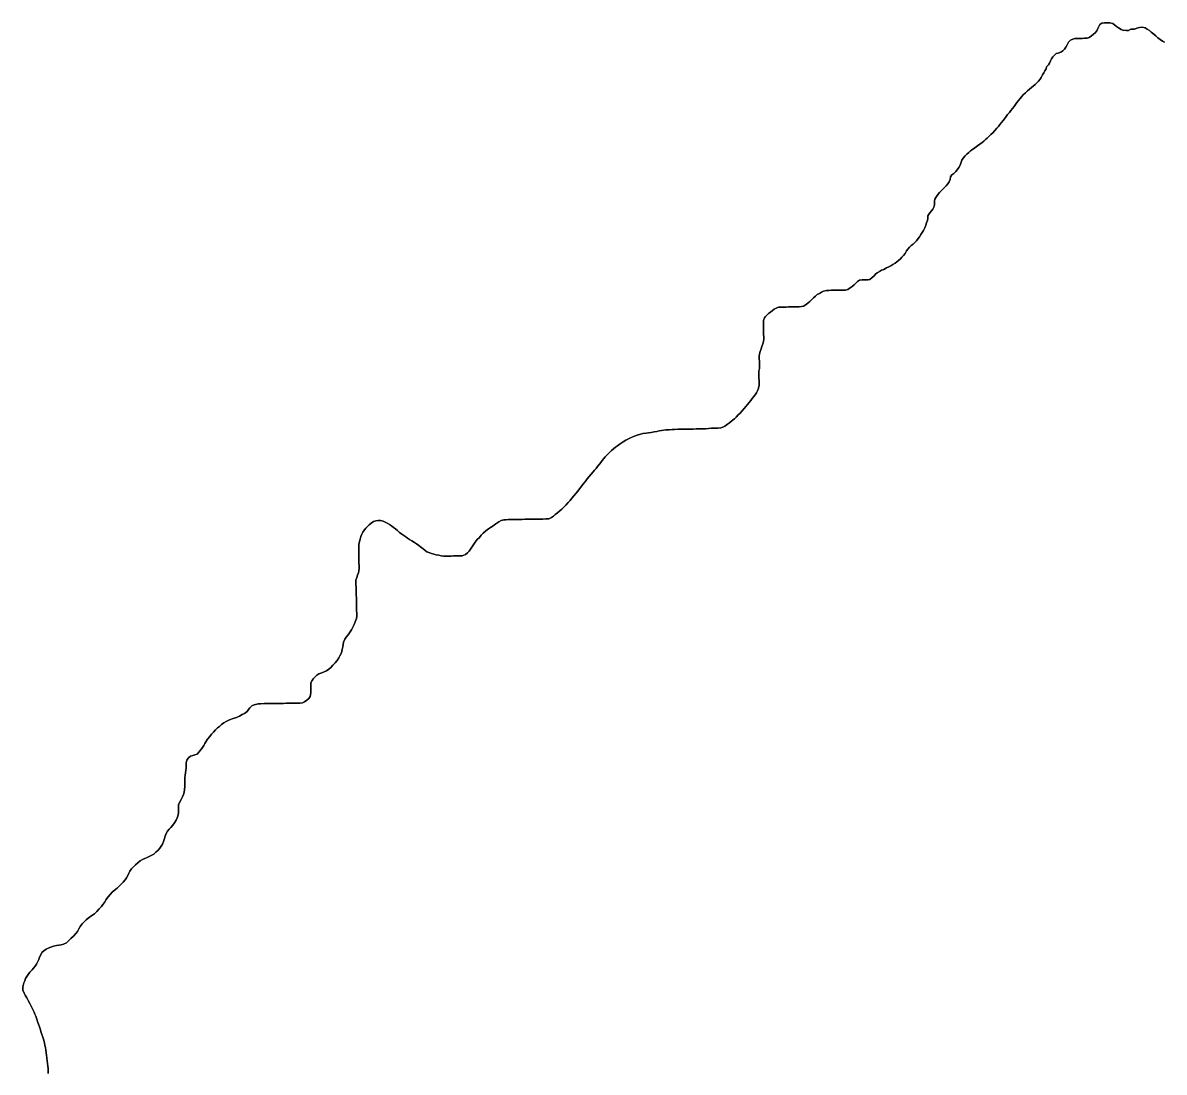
# Model space of a CAD drawing. Header units: inches. Extents: x 1341578 to 1502124, y 557203 to 748561.
# Drawn here: x 1410950 to 1412554, y 704505 to 705979 of the extents above; entities that cross this region are included whole.
import ezdxf

# ---------------------------------------------------------------- set-up
doc = ezdxf.new("R2010")
doc.units = ezdxf.units.IN
doc.header["$MEASUREMENT"] = 0
doc.layers.add('Zipcode', color=7, linetype='Continuous')

msp = doc.modelspace()

# ---------------------------------------------------------------- linework, layer by layer
at = {"layer": 'Zipcode'}
for points in [[(1410985.8, 704502.7), (1410985.7, 704509.5), (1410985.4, 704512.9), (1410984.9, 704516.9), (1410984.3, 704520.4), (1410983.8, 704524.4), (1410983.8, 704525.2), (1410983.5, 704527.9), (1410983.1, 704532), (1410982.7, 704535.6), (1410982.2, 704539.1), (1410981.3, 704542.5), (1410980.6, 704545.5), (1410979.5, 704549.5), (1410978.2, 704553.7), (1410977.1, 704557.3), (1410976.1, 704560.4), (1410974.5, 704565.6), (1410973.2, 704569.5), (1410971.5, 704574.6), (1410969.9, 704579.2), (1410968.5, 704583.1), (1410967.3, 704586.3), (1410966.1, 704589.1), (1410964.8, 704591.9), (1410962.6, 704596.2), (1410960.2, 704601), (1410957.7, 704605.4), (1410955.6, 704609.1), (1410953.7, 704612.6), (1410951.9, 704615.4), (1410950.4, 704619.6), (1410950.2, 704623.5), (1410950.7, 704626.5), (1410951.7, 704630), (1410952.9, 704633), (1410954.1, 704636.1), (1410955.6, 704638.8), (1410957.9, 704642), (1410960, 704644.9), (1410963.1, 704648.2), (1410965.3, 704650.8), (1410967.5, 704653.4), (1410969.5, 704656.2), (1410971, 704659.1), (1410972.7, 704663.1), (1410973.8, 704666.1), (1410975.3, 704669.6), (1410977.1, 704672.7), (1410979.8, 704675.3), (1410983.2, 704677.6), (1410985.9, 704679), (1410989.4, 704680.4), (1410993.1, 704681.5), (1410997.6, 704682.7), (1411000.7, 704683.2), (1411004, 704683.4), (1411007.2, 704684.3), (1411011.7, 704686.5), (1411014.1, 704688.9), (1411017.8, 704692.3), (1411021.2, 704695.6), (1411024.7, 704699.4), (1411027.1, 704702.5), (1411029, 704705.8), (1411031, 704709.5), (1411033.4, 704712.9), (1411036.7, 704716.3), (1411039.3, 704718.8), (1411042.2, 704721.1), (1411047.4, 704724.8), (1411050.8, 704727.3), (1411052.8, 704729.2), (1411054.1, 704730.3), (1411057.6, 704734), (1411060.6, 704737.3), (1411062.6, 704740), (1411064.8, 704743), (1411067.4, 704747.4), (1411069.7, 704750.7), (1411070, 704751), (1411072.8, 704754.3), (1411075.7, 704757.4), (1411078.5, 704760), (1411082.8, 704763.4), (1411085.9, 704766.3), (1411088.2, 704768.6), (1411091.3, 704771.5), (1411094.1, 704774.9), (1411096, 704777.8), (1411097.7, 704780.8), (1411099.2, 704784.2), (1411100.5, 704787.2), (1411102.9, 704790.3), (1411105.2, 704792.8), (1411108.4, 704795.9), (1411111.7, 704798.9), (1411115.1, 704801.5), (1411118.5, 704803.4), (1411121.6, 704804.9), (1411126.1, 704806.8), (1411129.7, 704808.4), (1411134.5, 704811.1), (1411137.3, 704813.6), (1411140.5, 704816.7), (1411142.7, 704819.3), (1411144.6, 704822), (1411146.4, 704825.1), (1411147.9, 704828.8), (1411148.9, 704831.8), (1411150.2, 704836.1), (1411151.2, 704839.2), (1411153.5, 704843.1), (1411155.7, 704845.9), (1411158.2, 704848.4), (1411161.2, 704851.7), (1411163.5, 704855.2), (1411165.6, 704858.9), (1411167, 704861.8), (1411168.1, 704864.6), (1411168.8, 704869), (1411169, 704872.8), (1411169, 704876.6), (1411169.2, 704880.4), (1411170.9, 704884.7), (1411172.7, 704887.6), (1411174.6, 704891.4), (1411176, 704894.9), (1411176.8, 704898), (1411177.4, 704901.6), (1411177.8, 704906.6), (1411178.1, 704909.7), (1411178.1, 704914.5), (1411178.1, 704918.2), (1411178.2, 704922.1), (1411178.7, 704925.3), (1411179.3, 704928.7), (1411179.7, 704932.4), (1411179.7, 704935.8), (1411179.8, 704939.2), (1411180.9, 704943.3), (1411182.7, 704946.1), (1411183, 704946.4), (1411185.7, 704948.6), (1411188.9, 704949.8), (1411191.8, 704950.6), (1411195.4, 704951.5), (1411197.6, 704954.1), (1411199.5, 704956.6), (1411201.7, 704959.6), (1411204.4, 704963.6), (1411205.9, 704966.3), (1411207.3, 704969), (1411209.8, 704972.5), (1411213.2, 704976.5), (1411215.5, 704979.5), (1411218, 704982.4), (1411220.9, 704985.7), (1411223.8, 704988.4), (1411226.4, 704990.5), (1411229.5, 704993.1), (1411232.9, 704995.5), (1411236.1, 704997.5), (1411240.7, 704999.8), (1411245.6, 705001.7), (1411250.6, 705003.2), (1411254.6, 705005.1), (1411258.6, 705007.2), (1411261.6, 705008.9), (1411265.3, 705011.6), (1411267.4, 705014.1), (1411269.2, 705016.7), (1411272.1, 705019.4), (1411275.2, 705020.7), (1411280.8, 705022.2), (1411284.3, 705022.4), (1411289.3, 705022.5), (1411292.5, 705022.5), (1411295.7, 705022.6), (1411299.4, 705022.6), (1411302.6, 705022.6), (1411307.4, 705022.8), (1411311, 705022.9), (1411316.4, 705022.9), (1411320.3, 705023), (1411324, 705023.1), (1411327.3, 705023.1), (1411331.4, 705023.2), (1411334.9, 705023.3), (1411339.4, 705023.3), (1411343.1, 705023.7), (1411346, 705025.2), (1411349.3, 705027.4), (1411352, 705029.6), (1411354.1, 705032.8), (1411355, 705037.5), (1411354.9, 705040.5), (1411354.9, 705043.6), (1411354.8, 705047.5), (1411354.8, 705051.6), (1411356.6, 705054.9), (1411358.3, 705057.4), (1411360.4, 705059.8), (1411363.3, 705062.6), (1411366.3, 705064.5), (1411370.4, 705065.9), (1411373.9, 705067.1), (1411376.9, 705068.5), (1411380.4, 705071.1), (1411382.9, 705073.5), (1411386, 705076.5), (1411389.1, 705079.8), (1411391.9, 705083.2), (1411394.2, 705086.8), (1411395.9, 705089.8), (1411397.9, 705094), (1411399.2, 705098.5), (1411399.8, 705102.4), (1411400.3, 705105.8), (1411400.8, 705109.1), (1411402.7, 705113.3), (1411404.7, 705116), (1411407.4, 705119.4), (1411409.5, 705122), (1411412.1, 705126.1), (1411413.7, 705129.2), (1411415.8, 705133.8), (1411417.4, 705137.6), (1411418.9, 705142), (1411419.4, 705145.4), (1411419.4, 705150), (1411419.3, 705153.2), (1411419.2, 705158.4), (1411419.2, 705162), (1411419.1, 705165.2), (1411419.1, 705168.3), (1411419, 705171.4), (1411418.8, 705175), (1411418.6, 705179), (1411418.5, 705182.6), (1411418.5, 705186.2), (1411418.4, 705189.6), (1411418.4, 705193.2), (1411418.4, 705196.3), (1411419.4, 705199.9), (1411420.7, 705202.9), (1411421.9, 705206.2), (1411422.6, 705209.2), (1411422.8, 705212.5), (1411422.7, 705216.3), (1411422.6, 705220.4), (1411422.5, 705224.3), (1411422.5, 705228.3), (1411422.4, 705232.5), (1411422.4, 705235.9), (1411422.3, 705239.1), (1411422.2, 705242.9), (1411422.6, 705246.2), (1411423.5, 705250.2), (1411424.1, 705253.5), (1411425.2, 705257.5), (1411426.7, 705260.8), (1411428.2, 705263.6), (1411430.2, 705266.7), (1411432.3, 705269.2), (1411434.5, 705271.3), (1411437, 705273.7), (1411439.9, 705276.2), (1411443.2, 705278.3), (1411446.4, 705279.4), (1411449.6, 705279.8), (1411452.9, 705279.8), (1411454.5, 705279.4), (1411456.6, 705278.9), (1411459.5, 705277.8), (1411462.3, 705276.2), (1411465.3, 705274.4), (1411468.3, 705272.3), (1411471, 705270.3), (1411473.7, 705268.2), (1411476.9, 705265.7), (1411479.7, 705263.2), (1411483, 705260.6), (1411485.7, 705258.7), (1411488.3, 705256.8), (1411490.9, 705254.9), (1411493.7, 705253.2), (1411496.9, 705251.2), (1411500.4, 705249.1), (1411503.3, 705247.2), (1411506.5, 705244.6), (1411509, 705242.7), (1411512.6, 705240.2), (1411515.4, 705237.9), (1411518, 705236), (1411520.8, 705234.8), (1411524.6, 705233.6), (1411528, 705232.7), (1411531.3, 705231.9), (1411534.8, 705231.2), (1411538.3, 705230.5), (1411541.8, 705230), (1411545.2, 705229.9), (1411552.1, 705230), (1411555.5, 705230.1), (1411559.6, 705230.2), (1411563.6, 705230.2), (1411567.6, 705230.4), (1411572.3, 705232.2), (1411575.1, 705234.5), (1411577.3, 705237), (1411579.2, 705239.5), (1411581.3, 705242.5), (1411584, 705246.8), (1411585.9, 705249.6), (1411588.8, 705253), (1411591.8, 705256.2), (1411594.5, 705259.1), (1411597.3, 705262.1), (1411601, 705265.4), (1411604.6, 705268.2), (1411607.3, 705270.1), (1411611, 705272.5), (1411615.1, 705275.2), (1411619, 705277.9), (1411622.6, 705279.8), (1411626, 705280.8), (1411629.2, 705281.1), (1411632.4, 705281.2), (1411636.5, 705281.3), (1411640.4, 705281.3), (1411644.4, 705281.4), (1411647.5, 705281.4), (1411652.1, 705281.5), (1411655.7, 705281.6), (1411659.3, 705281.7), (1411664.2, 705281.7), (1411668, 705281.8), (1411672.1, 705281.9), (1411675.7, 705281.9), (1411680.8, 705282), (1411685.1, 705282.1), (1411689.2, 705282.5), (1411693.3, 705284.3), (1411695.8, 705286.2), (1411698.4, 705288.2), (1411701.8, 705290.8), (1411704.8, 705293.3), (1411707.7, 705295.9), (1411710.2, 705298.2), (1411713.2, 705301.5), (1411716.7, 705305.3), (1411719.3, 705308.2), (1411721.8, 705311.1), (1411724.6, 705314.5), (1411727.7, 705318.2), (1411729.6, 705320.6), (1411732.9, 705325.1), (1411735.3, 705328.3), (1411737.2, 705330.7), (1411739.1, 705333), (1411741.4, 705335.8), (1411743.2, 705338.3), (1411745.9, 705341.6), (1411748.9, 705345.2), (1411751.8, 705348.3), (1411753.8, 705350.7), (1411755.7, 705353.1), (1411757.9, 705355.8), (1411760.4, 705359), (1411762.3, 705361.3), (1411764.4, 705364.1), (1411766.8, 705367.2), (1411768.8, 705369.5), (1411771.8, 705372.6), (1411774.6, 705375.3), (1411777.7, 705378.2), (1411780.5, 705380.6), (1411783.3, 705382.9), (1411785.8, 705385.1), (1411789.5, 705387.8), (1411794, 705390.7), (1411797.6, 705392.9), (1411801.5, 705394.7), (1411805.3, 705396.4), (1411809.7, 705398.3), (1411813.6, 705399.9), (1411818.4, 705401.3), (1411821.7, 705402), (1411826.1, 705402.8), (1411829.3, 705403.1), (1411833.1, 705403.7), (1411837.5, 705404.4), (1411841.3, 705405.2), (1411844.5, 705405.8), (1411847.7, 705406.5), (1411853.8, 705407.2), (1411858.3, 705407.5), (1411862.8, 705407.7), (1411866.2, 705407.9), (1411871.3, 705408.1), (1411875.7, 705408.2), (1411878.8, 705408.2), (1411884.3, 705408.3), (1411888.7, 705408.4), (1411892.1, 705408.4), (1411896.5, 705408.6), (1411900.5, 705408.7), (1411904.4, 705408.7), (1411909.5, 705408.8), (1411913.9, 705409.3), (1411917.8, 705409.7), (1411921.2, 705409.7), (1411926.7, 705409.8), (1411930.9, 705410.2), (1411933.9, 705411), (1411936.9, 705412.5), (1411940.7, 705415.2), (1411943.4, 705417), (1411947.2, 705420.3), (1411950.1, 705422.9), (1411952.7, 705425.4), (1411955.6, 705428.3), (1411958.1, 705430.9), (1411960.6, 705433.6), (1411963.8, 705437.3), (1411966.3, 705440.3), (1411968.5, 705443), (1411970.9, 705445.8), (1411973.1, 705448.5), (1411975.1, 705451.2), (1411977.3, 705454.1), (1411979.2, 705456.6), (1411981.1, 705459.6), (1411982.6, 705462.4), (1411984.1, 705466.1), (1411984.2, 705466.4), (1411984.8, 705469.9), (1411984.8, 705473.5), (1411984.8, 705476.8), (1411984.7, 705479.9), (1411984.6, 705483.6), (1411984.5, 705486.8), (1411984.7, 705489.9), (1411985.4, 705493.6), (1411985.4, 705496.8), (1411985.4, 705500.6), (1411985.3, 705503.8), (1411985.2, 705507), (1411985.2, 705511), (1411985.5, 705514.1), (1411986.5, 705517.6), (1411987.6, 705521.1), (1411988.8, 705524.5), (1411990.3, 705528.4), (1411990.9, 705531.4), (1411991.4, 705535.1), (1411991.4, 705538.2), (1411991.3, 705541.3), (1411991.3, 705544.3), (1411991.2, 705547.9), (1411991.1, 705551.2), (1411991.1, 705554.8), (1411991, 705557.9), (1411991, 705561.1), (1411992.6, 705565), (1411993.8, 705566.5), (1411995.2, 705568.2), (1411998.3, 705570.7), (1412000.9, 705572.6), (1412003.8, 705575.3), (1412006.2, 705577.1), (1412008.9, 705578.5), (1412012, 705579.7), (1412016.2, 705579.9), (1412019.4, 705580), (1412022.9, 705580), (1412026.4, 705580.1), (1412032.1, 705580.2), (1412035.9, 705580.3), (1412041.1, 705580.4), (1412044.5, 705580.5), (1412047.5, 705581.3), (1412050.9, 705583.4), (1412054, 705585.9), (1412056.3, 705587.9), (1412058.6, 705590.3), (1412061.3, 705592.8), (1412064.1, 705595.4), (1412066.7, 705597.5), (1412069.6, 705598.9), (1412072.6, 705600.8), (1412075.5, 705602.2), (1412079.8, 705603.4), (1412082.9, 705603.4), (1412086.3, 705603.6), (1412089.4, 705603.6), (1412093.1, 705603.7), (1412096.2, 705603.7), (1412100.2, 705603.8), (1412103.4, 705603.9), (1412106.4, 705603.9), (1412109.4, 705604.8), (1412113.1, 705606.8), (1412115.7, 705608.9), (1412118.4, 705611.3), (1412120.6, 705613.5), (1412123, 705615.8), (1412126, 705617.6), (1412129.8, 705618.1), (1412133.8, 705618.2), (1412137.5, 705618.2), (1412140.6, 705618.7), (1412143.9, 705621.5), (1412146.6, 705623.8), (1412148.6, 705626), (1412150.9, 705628), (1412154.2, 705630), (1412157.1, 705631.6), (1412160.1, 705632.9), (1412163.9, 705634.9), (1412167.1, 705636.5), (1412170.2, 705638.1), (1412172.9, 705639.6), (1412175.9, 705641.5), (1412178.5, 705643.4), (1412180.8, 705645.4), (1412183.4, 705647.7), (1412185.5, 705649.9), (1412187.8, 705652.3), (1412190.1, 705655.2), (1412192.1, 705658.8), (1412193.9, 705661.4), (1412196.1, 705664.1), (1412198.7, 705666.4), (1412201.2, 705668.4), (1412203.8, 705670.8), (1412205.9, 705673.1), (1412208.5, 705676.1), (1412210.2, 705678.7), (1412212.2, 705681.9), (1412214, 705684.5), (1412215.8, 705687.5), (1412217.6, 705691.2), (1412219, 705694.9), (1412220.2, 705698.4), (1412221.4, 705701.6), (1412221.9, 705705), (1412221.9, 705708.1), (1412224.7, 705712.2), (1412227, 705715), (1412229.1, 705717.6), (1412231, 705721.3), (1412231.4, 705724.6), (1412231.5, 705728.8), (1412232, 705731.8), (1412234.3, 705735.2), (1412236.7, 705738.4), (1412238.5, 705740.8), (1412240.8, 705743.1), (1412243.3, 705745.7), (1412247.7, 705750.3), (1412249.9, 705752.9), (1412252, 705756.1), (1412253.5, 705759.3), (1412253.9, 705762.8), (1412255.9, 705765.6), (1412258.4, 705767.8), (1412261.2, 705770.6), (1412263.2, 705772.8), (1412265.5, 705775.9), (1412267.3, 705779.5), (1412268.8, 705783.6), (1412269.9, 705786.6), (1412271.8, 705789.3), (1412274.3, 705792.3), (1412276.6, 705794.8), (1412279.4, 705797.4), (1412282, 705799.5), (1412284.7, 705801.5), (1412288, 705803.8), (1412292, 705806.7), (1412294.9, 705808.9), (1412298.2, 705811.4), (1412300.7, 705813.3), (1412303, 705815.3), (1412305.2, 705817.4), (1412308.1, 705820.2), (1412310.7, 705822.7), (1412313.4, 705825), (1412316, 705827.9), (1412318.9, 705831.2), (1412321.1, 705833.9), (1412323.3, 705836.4), (1412325.7, 705839.4), (1412327.7, 705842), (1412329.7, 705844.7), (1412331.9, 705847.7), (1412334, 705850.4), (1412336.6, 705853.6), (1412338.6, 705856), (1412340.8, 705858.8), (1412343.2, 705862), (1412345, 705864.5), (1412347.2, 705867.6), (1412349.5, 705870.3), (1412351.9, 705873.1), (1412353.8, 705875.5), (1412355.9, 705878), (1412359.3, 705881.1), (1412362.3, 705883.8), (1412365, 705886.2), (1412367.9, 705888.4), (1412373, 705892.6), (1412375.4, 705895), (1412377.6, 705897.4), (1412379.9, 705900.1), (1412381.4, 705902.7), (1412383.2, 705906.5), (1412384.8, 705909.3), (1412386.6, 705912), (1412388.1, 705914.7), (1412388.6, 705917.7), (1412391.5, 705920.3), (1412393, 705922.9), (1412394.3, 705925.9), (1412395.8, 705928.7), (1412397.9, 705931.6), (1412399.9, 705933.9), (1412402.2, 705936.1), (1412405.1, 705936.7), (1412408.9, 705938.2), (1412411.6, 705940.1), (1412414, 705942.4), (1412416.1, 705945.3), (1412417.6, 705948.7), (1412419.6, 705952.3), (1412422.5, 705955.1), (1412425.7, 705956.4), (1412428.7, 705957.3), (1412432.3, 705957.5), (1412435.7, 705957.5), (1412438.9, 705957.6), (1412442.4, 705957.7), (1412445.9, 705957.7), (1412448.8, 705958.8), (1412452.2, 705961.2), (1412454.7, 705963.5), (1412457.1, 705965.5), (1412459.3, 705968), (1412461.1, 705971.4), (1412462.3, 705974.3), (1412463.8, 705977.2), (1412466.5, 705979.1), (1412470.2, 705979.3), (1412471.3, 705979.4), (1412474.1, 705979.4), (1412477.7, 705979.4), (1412482, 705978.3), (1412484.8, 705976.3), (1412487.1, 705974.2), (1412489.8, 705972.5), (1412493.7, 705970.2), (1412496.2, 705969.1), (1412496.4, 705968.9), (1412500.5, 705968.7), (1412504.1, 705968.8), (1412507.1, 705970.4), (1412508.9, 705970.4), (1412512.5, 705970.6), (1412515.8, 705972), (1412519.7, 705973), (1412523.4, 705973.1), (1412527.6, 705972.5), (1412530.4, 705970.6), (1412533.3, 705968.5), (1412535.9, 705966.4), (1412539.4, 705963.5), (1412542.2, 705961), (1412545.4, 705958.4), (1412548.6, 705956.2), (1412551.6, 705953.7), (1412554.5, 705952.2)], [(1412554.5, 705952.2), (1412551.6, 705953.7), (1412548.6, 705956.2), (1412545.4, 705958.4), (1412542.2, 705961), (1412539.4, 705963.5), (1412535.9, 705966.4), (1412533.3, 705968.5), (1412530.4, 705970.6), (1412527.6, 705972.5), (1412523.4, 705973.1), (1412519.7, 705973), (1412515.8, 705972), (1412512.5, 705970.6), (1412508.9, 705970.4), (1412507.1, 705970.4), (1412504.1, 705968.8), (1412500.5, 705968.7), (1412496.4, 705968.9), (1412496.2, 705969.1), (1412493.7, 705970.2), (1412489.8, 705972.5), (1412487.1, 705974.2), (1412484.8, 705976.3), (1412482, 705978.3), (1412477.7, 705979.4), (1412474.1, 705979.4), (1412471.3, 705979.4), (1412470.2, 705979.3), (1412466.5, 705979.1), (1412463.8, 705977.2), (1412462.3, 705974.3), (1412461.1, 705971.4), (1412459.3, 705968), (1412457.1, 705965.5), (1412454.7, 705963.5), (1412452.2, 705961.2), (1412448.8, 705958.8), (1412445.9, 705957.7), (1412442.4, 705957.7), (1412438.9, 705957.6), (1412435.7, 705957.5), (1412432.3, 705957.5), (1412428.7, 705957.3), (1412425.7, 705956.4), (1412422.5, 705955.1), (1412419.6, 705952.3), (1412417.6, 705948.7), (1412416.1, 705945.3), (1412414, 705942.4), (1412411.6, 705940.1), (1412408.9, 705938.2), (1412405.1, 705936.7), (1412402.2, 705936.1), (1412399.9, 705933.9), (1412397.9, 705931.6), (1412395.8, 705928.7), (1412394.3, 705925.9), (1412393, 705922.9), (1412391.5, 705920.3), (1412388.6, 705917.7), (1412388.1, 705914.7), (1412386.6, 705912), (1412384.8, 705909.3), (1412383.2, 705906.5), (1412381.4, 705902.7), (1412379.9, 705900.1), (1412377.6, 705897.4), (1412375.4, 705895), (1412373, 705892.6), (1412367.9, 705888.4), (1412365, 705886.2), (1412362.3, 705883.8), (1412359.3, 705881.1), (1412355.9, 705878), (1412353.8, 705875.5), (1412351.9, 705873.1), (1412349.5, 705870.3), (1412347.2, 705867.6), (1412345, 705864.5), (1412343.2, 705862), (1412340.8, 705858.8), (1412338.6, 705856), (1412336.6, 705853.6), (1412334, 705850.4), (1412331.9, 705847.7), (1412329.7, 705844.7), (1412327.7, 705842), (1412325.7, 705839.4), (1412323.3, 705836.4), (1412321.1, 705833.9), (1412318.9, 705831.2), (1412316, 705827.9), (1412313.4, 705825), (1412310.7, 705822.7), (1412308.1, 705820.2), (1412305.2, 705817.4), (1412303, 705815.3), (1412300.7, 705813.3), (1412298.2, 705811.4), (1412294.9, 705808.9), (1412292, 705806.7), (1412288, 705803.8), (1412284.7, 705801.5), (1412282, 705799.5), (1412279.4, 705797.4), (1412276.6, 705794.8), (1412274.3, 705792.3), (1412271.8, 705789.3), (1412269.9, 705786.6), (1412268.8, 705783.6), (1412267.3, 705779.5), (1412265.5, 705775.9), (1412263.2, 705772.8), (1412261.2, 705770.6), (1412258.4, 705767.8), (1412255.9, 705765.6), (1412253.9, 705762.8), (1412253.5, 705759.3), (1412252, 705756.1), (1412249.9, 705752.9), (1412247.7, 705750.3), (1412243.3, 705745.7), (1412240.8, 705743.1), (1412238.5, 705740.8), (1412236.7, 705738.4), (1412234.3, 705735.2), (1412232, 705731.8), (1412231.5, 705728.8), (1412231.4, 705724.6), (1412231, 705721.3), (1412229.1, 705717.6), (1412227, 705715), (1412224.7, 705712.2), (1412221.9, 705708.1), (1412221.9, 705705), (1412221.4, 705701.6), (1412220.2, 705698.4), (1412219, 705694.9), (1412217.6, 705691.2), (1412215.8, 705687.5), (1412214, 705684.5), (1412212.2, 705681.9), (1412210.2, 705678.7), (1412208.5, 705676.1), (1412205.9, 705673.1), (1412203.8, 705670.8), (1412201.2, 705668.4), (1412198.7, 705666.4), (1412196.1, 705664.1), (1412193.9, 705661.4), (1412192.1, 705658.8), (1412190.1, 705655.2), (1412187.8, 705652.3), (1412185.5, 705649.9), (1412183.4, 705647.7), (1412180.8, 705645.4), (1412178.5, 705643.4), (1412175.9, 705641.5), (1412172.9, 705639.6), (1412170.2, 705638.1), (1412167.1, 705636.5), (1412163.9, 705634.9), (1412160.1, 705632.9), (1412157.1, 705631.6), (1412154.2, 705630), (1412150.9, 705628), (1412148.6, 705626), (1412146.6, 705623.8), (1412143.9, 705621.5), (1412140.6, 705618.7), (1412137.5, 705618.2), (1412133.8, 705618.2), (1412129.8, 705618.1), (1412126, 705617.6), (1412123, 705615.8), (1412120.6, 705613.5), (1412118.4, 705611.3), (1412115.7, 705608.9), (1412113.1, 705606.8), (1412109.4, 705604.8), (1412106.4, 705603.9), (1412103.4, 705603.9), (1412100.2, 705603.8), (1412096.2, 705603.7), (1412093.1, 705603.7), (1412089.4, 705603.6), (1412086.3, 705603.6), (1412082.9, 705603.4), (1412079.8, 705603.4), (1412075.5, 705602.2), (1412072.6, 705600.8), (1412069.6, 705598.9), (1412066.7, 705597.5), (1412064.1, 705595.4), (1412061.3, 705592.8), (1412058.6, 705590.3), (1412056.3, 705587.9), (1412054, 705585.9), (1412050.9, 705583.4), (1412047.5, 705581.3), (1412044.5, 705580.5), (1412041.1, 705580.4), (1412035.9, 705580.3), (1412032.1, 705580.2), (1412026.4, 705580.1), (1412022.9, 705580), (1412019.4, 705580), (1412016.2, 705579.9), (1412012, 705579.7), (1412008.9, 705578.5), (1412006.2, 705577.1), (1412003.8, 705575.3), (1412000.9, 705572.6), (1411998.3, 705570.7), (1411995.2, 705568.2), (1411993.8, 705566.5), (1411992.6, 705565), (1411991, 705561.1), (1411991, 705557.9), (1411991.1, 705554.8), (1411991.1, 705551.2), (1411991.2, 705547.9), (1411991.3, 705544.3), (1411991.3, 705541.3), (1411991.4, 705538.2), (1411991.4, 705535.1), (1411990.9, 705531.4), (1411990.3, 705528.4), (1411988.8, 705524.5), (1411987.6, 705521.1), (1411986.5, 705517.6), (1411985.5, 705514.1), (1411985.2, 705511), (1411985.2, 705507), (1411985.3, 705503.8), (1411985.4, 705500.6), (1411985.4, 705496.8), (1411985.4, 705493.6), (1411984.7, 705489.9), (1411984.5, 705486.8), (1411984.6, 705483.6), (1411984.7, 705479.9), (1411984.8, 705476.8), (1411984.8, 705473.5), (1411984.8, 705469.9), (1411984.2, 705466.4), (1411984.1, 705466.1), (1411982.6, 705462.4), (1411981.1, 705459.6), (1411979.2, 705456.6), (1411977.3, 705454.1), (1411975.1, 705451.2), (1411973.1, 705448.5), (1411970.9, 705445.8), (1411968.5, 705443), (1411966.3, 705440.3), (1411963.8, 705437.3), (1411960.6, 705433.6), (1411958.1, 705430.9), (1411955.6, 705428.3), (1411952.7, 705425.4), (1411950.1, 705422.9), (1411947.2, 705420.3), (1411943.4, 705417), (1411940.7, 705415.2), (1411936.9, 705412.5), (1411933.9, 705411), (1411930.9, 705410.2), (1411926.7, 705409.8), (1411921.2, 705409.7), (1411917.8, 705409.7), (1411913.9, 705409.3), (1411909.5, 705408.8), (1411904.4, 705408.7), (1411900.5, 705408.7), (1411896.5, 705408.6), (1411892.1, 705408.4), (1411888.7, 705408.4), (1411884.3, 705408.3), (1411878.8, 705408.2), (1411875.7, 705408.2), (1411871.3, 705408.1), (1411866.2, 705407.9), (1411862.8, 705407.7), (1411858.3, 705407.5), (1411853.8, 705407.2), (1411847.7, 705406.5), (1411844.5, 705405.8), (1411841.3, 705405.2), (1411837.5, 705404.4), (1411833.1, 705403.7), (1411829.3, 705403.1), (1411826.1, 705402.8), (1411821.7, 705402), (1411818.4, 705401.3), (1411813.6, 705399.9), (1411809.7, 705398.3), (1411805.3, 705396.4), (1411801.5, 705394.7), (1411797.6, 705392.9), (1411794, 705390.7), (1411789.5, 705387.8), (1411785.8, 705385.1), (1411783.3, 705382.9), (1411780.5, 705380.6), (1411777.7, 705378.2), (1411774.6, 705375.3), (1411771.8, 705372.6), (1411768.8, 705369.5), (1411766.8, 705367.2), (1411764.4, 705364.1), (1411762.3, 705361.3), (1411760.4, 705359), (1411757.9, 705355.8), (1411755.7, 705353.1), (1411753.8, 705350.7), (1411751.8, 705348.3), (1411748.9, 705345.2), (1411745.9, 705341.6), (1411743.2, 705338.3), (1411741.4, 705335.8), (1411739.1, 705333), (1411737.2, 705330.7), (1411735.3, 705328.3), (1411732.9, 705325.1), (1411729.6, 705320.6), (1411727.7, 705318.2), (1411724.6, 705314.5), (1411721.8, 705311.1), (1411719.3, 705308.2), (1411716.7, 705305.3), (1411713.2, 705301.5), (1411710.2, 705298.2), (1411707.7, 705295.9), (1411704.8, 705293.3), (1411701.8, 705290.8), (1411698.4, 705288.2), (1411695.8, 705286.2), (1411693.3, 705284.3), (1411689.2, 705282.5), (1411685.1, 705282.1), (1411680.8, 705282), (1411675.7, 705281.9), (1411672.1, 705281.9), (1411668, 705281.8), (1411664.2, 705281.7), (1411659.3, 705281.7), (1411655.7, 705281.6), (1411652.1, 705281.5), (1411647.5, 705281.4), (1411644.4, 705281.4), (1411640.4, 705281.3), (1411636.5, 705281.3), (1411632.4, 705281.2), (1411629.2, 705281.1), (1411626, 705280.8), (1411622.6, 705279.8), (1411619, 705277.9), (1411615.1, 705275.2), (1411611, 705272.5), (1411607.3, 705270.1), (1411604.6, 705268.2), (1411601, 705265.4), (1411597.3, 705262.1), (1411594.5, 705259.1), (1411591.8, 705256.2), (1411588.8, 705253), (1411585.9, 705249.6), (1411584, 705246.8), (1411581.3, 705242.5), (1411579.2, 705239.5), (1411577.3, 705237), (1411575.1, 705234.5), (1411572.3, 705232.2), (1411567.6, 705230.4), (1411563.6, 705230.2), (1411559.6, 705230.2), (1411555.5, 705230.1), (1411552.1, 705230), (1411545.2, 705229.9), (1411541.8, 705230), (1411538.3, 705230.5), (1411534.8, 705231.2), (1411531.3, 705231.9), (1411528, 705232.7), (1411524.6, 705233.6), (1411520.8, 705234.8), (1411518, 705236), (1411515.4, 705237.9), (1411512.6, 705240.2), (1411509, 705242.7), (1411506.5, 705244.6), (1411503.3, 705247.2), (1411500.4, 705249.1), (1411496.9, 705251.2), (1411493.7, 705253.2), (1411490.9, 705254.9), (1411488.3, 705256.8), (1411485.7, 705258.7), (1411483, 705260.6), (1411479.7, 705263.2), (1411476.9, 705265.7), (1411473.7, 705268.2), (1411471, 705270.3), (1411468.3, 705272.3), (1411465.3, 705274.4), (1411462.3, 705276.2), (1411459.5, 705277.8), (1411456.6, 705278.9), (1411454.5, 705279.4), (1411452.9, 705279.8), (1411449.6, 705279.8), (1411446.4, 705279.4), (1411443.2, 705278.3), (1411439.9, 705276.2), (1411437, 705273.7), (1411434.5, 705271.3), (1411432.3, 705269.2), (1411430.2, 705266.7), (1411428.2, 705263.6), (1411426.7, 705260.8), (1411425.2, 705257.5), (1411424.1, 705253.5), (1411423.5, 705250.2), (1411422.6, 705246.2), (1411422.2, 705242.9), (1411422.3, 705239.1), (1411422.4, 705235.9), (1411422.4, 705232.5), (1411422.5, 705228.3), (1411422.5, 705224.3), (1411422.6, 705220.4), (1411422.7, 705216.3), (1411422.8, 705212.5), (1411422.6, 705209.2), (1411421.9, 705206.2), (1411420.7, 705202.9), (1411419.4, 705199.9), (1411418.4, 705196.3), (1411418.4, 705193.2), (1411418.4, 705189.6), (1411418.5, 705186.2), (1411418.5, 705182.6), (1411418.6, 705179), (1411418.8, 705175), (1411419, 705171.4), (1411419.1, 705168.3), (1411419.1, 705165.2), (1411419.2, 705162), (1411419.2, 705158.4), (1411419.3, 705153.2), (1411419.4, 705150), (1411419.4, 705145.4), (1411418.9, 705142), (1411417.4, 705137.6), (1411415.8, 705133.8), (1411413.7, 705129.2), (1411412.1, 705126.1), (1411409.5, 705122), (1411407.4, 705119.4), (1411404.7, 705116), (1411402.7, 705113.3), (1411400.8, 705109.1), (1411400.3, 705105.8), (1411399.8, 705102.4), (1411399.2, 705098.5), (1411397.9, 705094), (1411395.9, 705089.8), (1411394.2, 705086.8), (1411391.9, 705083.2), (1411389.1, 705079.8), (1411386, 705076.5), (1411382.9, 705073.5), (1411380.4, 705071.1), (1411376.9, 705068.5), (1411373.9, 705067.1), (1411370.4, 705065.9), (1411366.3, 705064.5), (1411363.3, 705062.6), (1411360.4, 705059.8), (1411358.3, 705057.4), (1411356.6, 705054.9), (1411354.8, 705051.6), (1411354.8, 705047.5), (1411354.9, 705043.6), (1411354.9, 705040.5), (1411355, 705037.5), (1411354.1, 705032.8), (1411352, 705029.6), (1411349.3, 705027.4), (1411346, 705025.2), (1411343.1, 705023.7), (1411339.4, 705023.3), (1411334.9, 705023.3), (1411331.4, 705023.2), (1411327.3, 705023.1), (1411324, 705023.1), (1411320.3, 705023), (1411316.4, 705022.9), (1411311, 705022.9), (1411307.4, 705022.8), (1411302.6, 705022.6), (1411299.4, 705022.6), (1411295.7, 705022.6), (1411292.5, 705022.5), (1411289.3, 705022.5), (1411284.3, 705022.4), (1411280.8, 705022.2), (1411275.2, 705020.7), (1411272.1, 705019.4), (1411269.2, 705016.7), (1411267.4, 705014.1), (1411265.3, 705011.6), (1411261.6, 705008.9), (1411258.6, 705007.2), (1411254.6, 705005.1), (1411250.6, 705003.2), (1411245.6, 705001.7), (1411240.7, 704999.8), (1411236.1, 704997.5), (1411232.9, 704995.5), (1411229.5, 704993.1), (1411226.4, 704990.5), (1411223.8, 704988.4), (1411220.9, 704985.7), (1411218, 704982.4), (1411215.5, 704979.5), (1411213.2, 704976.5), (1411209.8, 704972.5), (1411207.3, 704969), (1411205.9, 704966.3), (1411204.4, 704963.6), (1411201.7, 704959.6), (1411199.5, 704956.6), (1411197.6, 704954.1), (1411195.4, 704951.5), (1411191.8, 704950.6), (1411188.9, 704949.8), (1411185.7, 704948.6), (1411183, 704946.4), (1411182.7, 704946.1), (1411180.9, 704943.3), (1411179.8, 704939.2), (1411179.7, 704935.8), (1411179.7, 704932.4), (1411179.3, 704928.7), (1411178.7, 704925.3), (1411178.2, 704922.1), (1411178.1, 704918.2), (1411178.1, 704914.5), (1411178.1, 704909.7), (1411177.8, 704906.6), (1411177.4, 704901.6), (1411176.8, 704898), (1411176, 704894.9), (1411174.6, 704891.4), (1411172.7, 704887.6), (1411170.9, 704884.7), (1411169.2, 704880.4), (1411169, 704876.6), (1411169, 704872.8), (1411168.8, 704869), (1411168.1, 704864.6), (1411167, 704861.8), (1411165.6, 704858.9), (1411163.5, 704855.2), (1411161.2, 704851.7), (1411158.2, 704848.4), (1411155.7, 704845.9), (1411153.5, 704843.1), (1411151.2, 704839.2), (1411150.2, 704836.1), (1411148.9, 704831.8), (1411147.9, 704828.8), (1411146.4, 704825.1), (1411144.6, 704822), (1411142.7, 704819.3), (1411140.5, 704816.7), (1411137.3, 704813.6), (1411134.5, 704811.1), (1411129.7, 704808.4), (1411126.1, 704806.8), (1411121.6, 704804.9), (1411118.5, 704803.4), (1411115.1, 704801.5), (1411111.7, 704798.9), (1411108.4, 704795.9), (1411105.2, 704792.8), (1411102.9, 704790.3), (1411100.5, 704787.2), (1411099.2, 704784.2), (1411097.7, 704780.8), (1411096, 704777.8), (1411094.1, 704774.9), (1411091.3, 704771.5), (1411088.2, 704768.6), (1411085.9, 704766.3), (1411082.8, 704763.4), (1411078.5, 704760), (1411075.7, 704757.4), (1411072.8, 704754.3), (1411070, 704751), (1411069.7, 704750.7), (1411067.4, 704747.4), (1411064.8, 704743), (1411062.6, 704740), (1411060.6, 704737.3), (1411057.6, 704734), (1411054.1, 704730.3), (1411052.8, 704729.2), (1411050.8, 704727.3), (1411047.4, 704724.8), (1411042.2, 704721.1), (1411039.3, 704718.8), (1411036.7, 704716.3), (1411033.4, 704712.9), (1411031, 704709.5), (1411029, 704705.8), (1411027.1, 704702.5), (1411024.7, 704699.4), (1411021.2, 704695.6), (1411017.8, 704692.3), (1411014.1, 704688.9), (1411011.7, 704686.5), (1411007.2, 704684.3), (1411004, 704683.4), (1411000.7, 704683.2), (1410997.6, 704682.7), (1410993.1, 704681.5), (1410989.4, 704680.4), (1410985.9, 704679), (1410983.2, 704677.6), (1410979.8, 704675.3), (1410977.1, 704672.7), (1410975.3, 704669.6), (1410973.8, 704666.1), (1410972.7, 704663.1), (1410971, 704659.1), (1410969.5, 704656.2), (1410967.5, 704653.4), (1410965.3, 704650.8), (1410963.1, 704648.2), (1410960, 704644.9), (1410957.9, 704642), (1410955.6, 704638.8), (1410954.1, 704636.1), (1410952.9, 704633), (1410951.7, 704630), (1410950.7, 704626.5), (1410950.2, 704623.5), (1410950.4, 704619.6), (1410951.9, 704615.4), (1410953.7, 704612.6), (1410955.6, 704609.1), (1410957.7, 704605.4), (1410960.2, 704601), (1410962.6, 704596.2), (1410964.8, 704591.9), (1410966.1, 704589.1), (1410967.3, 704586.3), (1410968.5, 704583.1), (1410969.9, 704579.2), (1410971.5, 704574.6), (1410973.2, 704569.5), (1410974.5, 704565.6), (1410976.1, 704560.4), (1410977.1, 704557.3), (1410978.2, 704553.7), (1410979.5, 704549.5), (1410980.6, 704545.5), (1410981.3, 704542.5), (1410982.2, 704539.1), (1410982.7, 704535.6), (1410983.1, 704532), (1410983.5, 704527.9), (1410983.8, 704525.2), (1410983.8, 704524.4), (1410984.3, 704520.4), (1410984.9, 704516.9), (1410985.4, 704512.9), (1410985.7, 704509.5), (1410985.8, 704502.7)]]:
    msp.add_lwpolyline(points, dxfattribs=at)

doc.saveas('drawing.dxf')
